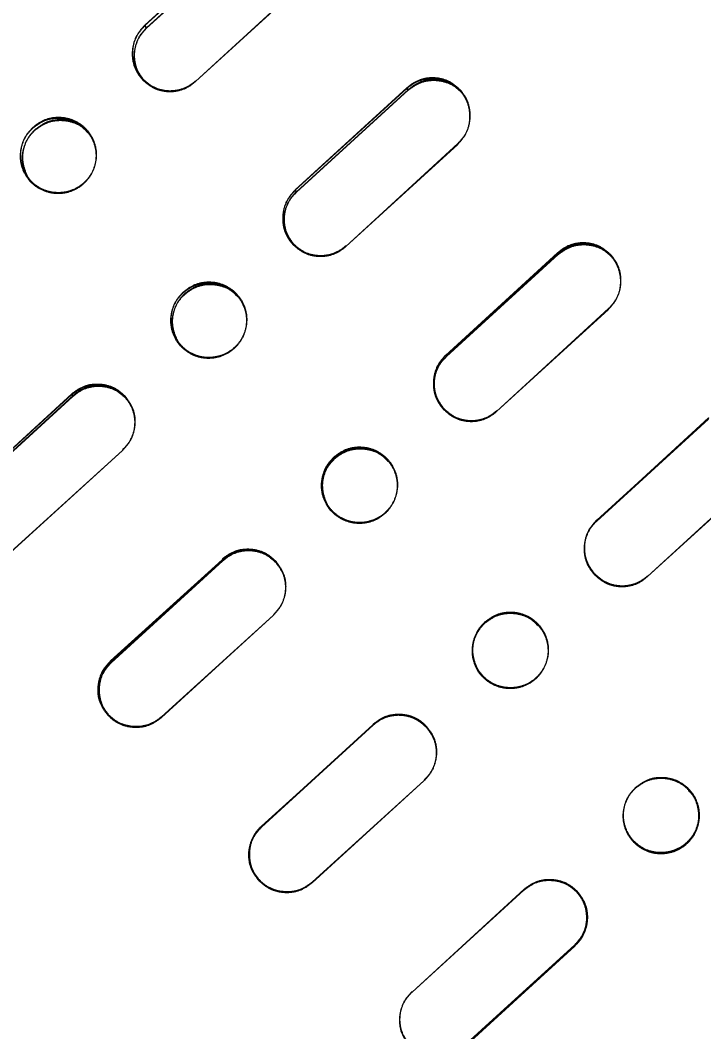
# Model space of a CAD drawing. Header units: millimetres. Extents: x -71377 to 516042, y -145869 to 441446.
# Drawn here: x 208408.1 to 208498.4, y 209377.5 to 209511.1 of the extents above; entities that cross this region are included whole.
import ezdxf

# ---------------------------------------------------------------- set-up
doc = ezdxf.new("R2010")
doc.units = ezdxf.units.MM
doc.header["$LTSCALE"] = 1000
doc.linetypes.add('IMPORT-DASHEDX2 _4_', pattern=[152.4, 101.6, -50.8])
for name, color, linetype, lineweight in [('05', 5, 'IMPORT-DASHEDX2 _4_', 5), ('A-text-1', 3, 'Continuous', 5), ('조경라인_dwg', 8, 'Continuous', 5)]:
    doc.layers.add(name, color=color, linetype=linetype, lineweight=lineweight)
doc.styles.add('나눔고딕_3', font='NanumGothic.ttf', dxfattribs={"height": 1400})

# ---------------------------------------------------------------- blocks, each defined once
blk = doc.blocks.new('조경라인_dwg-6847807-지반층 배치도')
at = {"layer": '05'}
blk.add_line((208454.7, 209418.02), (208454.73, 209418.13), dxfattribs=at)
at = {"layer": '05', "flags": 128}
for points in [[(208424.83, 209510.2), (208439.6, 209523.68), (208439.33, 209523.98), (208424.56, 209510.5), (208424.8, 209510.09), (208439.57, 209523.57), (208439.3, 209523.87), (208424.53, 209510.39), (208424.8, 209510.09)], [(208446.05, 209516.63), (208431.25, 209503.03), (208446.01, 209516.52)], [(208444.63, 209488.52), (208459.4, 209502.01), (208459.2, 209502.22), (208444.43, 209488.73), (208444.6, 209488.41), (208459.37, 209501.9), (208459.17, 209502.11), (208444.4, 209488.62), (208444.6, 209488.41)], [(208465.93, 209494.85), (208451.13, 209481.25), (208465.9, 209494.74)], [(208464.31, 209466.82), (208479.11, 209480.42), (208479.23, 209480.29), (208464.46, 209466.81)], [(208464.34, 209466.93), (208464.42, 209466.69), (208479.19, 209480.18), (208479.08, 209480.31), (208464.31, 209466.82)], [(208485.85, 209473.04), (208471.05, 209459.44), (208485.82, 209472.93)], [(208415.09, 209461.55), (208400.32, 209448.07), (208400.13, 209448.28), (208414.89, 209461.76), (208415.06, 209461.44), (208400.29, 209447.95), (208400.09, 209448.17), (208414.86, 209461.65), (208415.06, 209461.44)], [(208484.24, 209444.99), (208499.04, 209458.59), (208499.08, 209458.55), (208484.31, 209445.07)], [(208484.27, 209445.1), (208484.27, 209444.95), (208499.04, 209458.44), (208499.01, 209458.48), (208484.24, 209444.99)], [(208406.85, 209440.91), (208421.59, 209454.28), (208406.82, 209440.8)], [(208505.78, 209451.21), (208490.98, 209437.61), (208505.75, 209451.09)], [(208434.8, 209439.96), (208434.88, 209439.72), (208420.12, 209426.24), (208420, 209426.36), (208434.77, 209439.85)], [(208434.77, 209439.85), (208420.03, 209426.47), (208420.15, 209426.35), (208434.92, 209439.83)], [(208426.77, 209419.09), (208441.51, 209432.47), (208426.74, 209418.98)], [(208454.77, 209418.09), (208440, 209404.61), (208439.96, 209404.65), (208454.74, 209417.98), (208439.97, 209404.5), (208439.93, 209404.54), (208454.7, 209418.02)], [(208446.7, 209397.26), (208461.44, 209410.64), (208446.67, 209397.15)], [(208474.67, 209396.3), (208459.87, 209382.7), (208474.64, 209396.18)], [(208466.6, 209375.48), (208481.37, 209388.96), (208481.41, 209388.91), (208466.57, 209375.36), (208481.34, 209388.85), (208481.38, 209388.8), (208466.61, 209375.32)]]:
    blk.add_lwpolyline(points, dxfattribs=at)
at = {"layer": '05'}
for points, knots in [([(208424.53, 209510.39), (208424.15, 209509.97), (208423.4, 209509.13), (208422.87, 209507.48), (208422.88, 209505.79), (208423.39, 209504.35), (208423.97, 209503.63), (208424.19, 209503.34)], [0, 0, 0, 0, 0.214692, 0.429385, 0.644078, 0.858772, 1, 1, 1, 1]), ([(208424.56, 209510.5), (208424.18, 209510.08), (208423.43, 209509.24), (208422.9, 209507.6), (208422.92, 209505.9), (208423.42, 209504.46), (208424, 209503.74), (208424.23, 209503.45)], [0, 0, 0, 0, 0.214692, 0.429385, 0.644078, 0.858772, 1, 1, 1, 1]), ([(208424.47, 209503.04), (208424.13, 209503.49), (208423.46, 209504.39), (208423.09, 209506.07), (208423.27, 209507.76), (208423.9, 209509.15), (208424.55, 209509.82), (208424.8, 209510.09)], [0, 0, 0, 0, 0.214691, 0.429383, 0.644077, 0.858772, 1, 1, 1, 1]), ([(208424.5, 209503.15), (208424.16, 209503.6), (208423.49, 209504.5), (208423.12, 209506.19), (208423.3, 209507.87), (208423.93, 209509.26), (208424.58, 209509.93), (208424.83, 209510.2)], [0, 0, 0, 0, 0.214691, 0.429383, 0.644077, 0.858772, 1, 1, 1, 1]), ([(208424.19, 209503.34), (208424.61, 209502.96), (208425.45, 209502.21), (208427.09, 209501.69), (208428.79, 209501.71), (208430.23, 209502.22), (208430.96, 209502.8), (208431.25, 209503.03)], [0, 0, 0, 0, 0.214693, 0.429385, 0.644076, 0.858771, 1, 1, 1, 1]), ([(208424.23, 209503.45), (208424.64, 209503.07), (208425.48, 209502.32), (208427.12, 209501.8), (208428.82, 209501.82), (208430.26, 209502.33), (208430.99, 209502.91), (208431.28, 209503.14)], [0, 0, 0, 0, 0.214693, 0.429385, 0.644076, 0.858771, 1, 1, 1, 1]), ([(208466.23, 209501.8), (208465.81, 209502.17), (208464.97, 209502.93), (208463.33, 209503.45), (208461.63, 209503.43), (208460.19, 209502.92), (208459.46, 209502.34), (208459.17, 209502.11)], [0, 0, 0, 0, 0.214695, 0.429386, 0.644077, 0.858772, 1, 1, 1, 1]), ([(208466.26, 209501.91), (208465.84, 209502.28), (208465, 209503.04), (208463.36, 209503.56), (208461.66, 209503.54), (208460.22, 209503.03), (208459.49, 209502.45), (208459.2, 209502.22)], [0, 0, 0, 0, 0.214695, 0.429386, 0.644077, 0.858772, 1, 1, 1, 1]), ([(208459.37, 209501.9), (208459.82, 209502.23), (208460.72, 209502.91), (208462.41, 209503.29), (208464.1, 209503.11), (208465.49, 209502.48), (208466.16, 209501.84), (208466.42, 209501.58)], [0, 0, 0, 0, 0.214695, 0.429387, 0.644077, 0.858771, 1, 1, 1, 1]), ([(208459.4, 209502.01), (208459.85, 209502.35), (208460.75, 209503.02), (208462.44, 209503.4), (208464.13, 209503.23), (208465.52, 209502.59), (208466.19, 209501.95), (208466.45, 209501.69)], [0, 0, 0, 0, 0.214695, 0.429387, 0.644077, 0.858771, 1, 1, 1, 1]), ([(208465.9, 209494.74), (208466.28, 209495.16), (208467.03, 209496), (208467.56, 209497.64), (208467.54, 209499.34), (208467.04, 209500.78), (208466.46, 209501.51), (208466.23, 209501.8)], [0, 0, 0, 0, 0.214696, 0.429386, 0.644081, 0.858775, 1, 1, 1, 1]), ([(208465.93, 209494.85), (208466.31, 209495.27), (208467.07, 209496.11), (208467.59, 209497.76), (208467.57, 209499.45), (208467.07, 209500.89), (208466.49, 209501.62), (208466.26, 209501.91)], [0, 0, 0, 0, 0.214696, 0.429386, 0.644081, 0.858775, 1, 1, 1, 1]), ([(208409.76, 209496.9), (208410.21, 209497.24), (208411.12, 209497.92), (208412.8, 209498.29), (208414.49, 209498.13), (208416.04, 209497.4), (208417.25, 209496.2), (208418, 209494.67), (208418.2, 209492.98), (208417.82, 209491.31), (208417.12, 209490.19), (208416.6, 209489.66), (208416.47, 209489.55)], [0, 0, 0, 0, 0.0536883, 0.1073768, 0.1610653, 0.2147543, 0.2684431, 0.3221311, 0.3758199, 0.4295084, 0.4831969, 0.5, 0.5, 0.5, 0.5]), ([(208409.79, 209497.01), (208410.24, 209497.35), (208411.15, 209498.03), (208412.83, 209498.4), (208414.52, 209498.24), (208416.07, 209497.51), (208417.28, 209496.31), (208418.03, 209494.78), (208418.23, 209493.09), (208417.85, 209491.42), (208417.16, 209490.3), (208416.64, 209489.78), (208416.51, 209489.66)], [0, 0, 0, 0, 0.0536883, 0.1073768, 0.1610653, 0.2147543, 0.2684431, 0.3221311, 0.3758199, 0.4295084, 0.4831969, 0.5, 0.5, 0.5, 0.5]), ([(208410.03, 209496.6), (208410.49, 209496.94), (208411.39, 209497.62), (208413.08, 209498), (208414.76, 209497.82), (208416.17, 209497.21), (208416.79, 209496.52), (208417.04, 209496.25)], [0, 0, 0, 0, 0.214742, 0.429488, 0.644232, 0.858978, 1, 1, 1, 1]), ([(208410.06, 209496.71), (208410.52, 209497.05), (208411.42, 209497.73), (208413.11, 209498.11), (208414.79, 209497.93), (208416.2, 209497.33), (208416.82, 209496.64), (208417.07, 209496.36)], [0, 0, 0, 0, 0.214742, 0.429488, 0.644232, 0.858978, 1, 1, 1, 1]), ([(208416.47, 209489.55), (208416.19, 209489.28), (208415.41, 209488.73), (208413.97, 209488.21), (208412.26, 209488.21), (208410.65, 209488.77), (208409.32, 209489.83), (208408.41, 209491.27), (208408.04, 209492.94), (208408.24, 209494.63), (208408.88, 209495.99), (208409.52, 209496.65), (208409.76, 209496.9)], [0.5, 0.5, 0.5, 0.5, 0.5368857, 0.5905741, 0.6442619, 0.697951, 0.7516396, 0.8053281, 0.8590162, 0.9127045, 0.966394, 1, 1, 1, 1]), ([(208416.51, 209489.66), (208416.22, 209489.4), (208415.45, 209488.84), (208414, 209488.33), (208412.29, 209488.32), (208410.68, 209488.88), (208409.35, 209489.94), (208408.44, 209491.38), (208408.07, 209493.05), (208408.27, 209494.74), (208408.91, 209496.1), (208409.55, 209496.76), (208409.79, 209497.01)], [0.5, 0.5, 0.5, 0.5, 0.5368857, 0.5905741, 0.6442619, 0.697951, 0.7516396, 0.8053281, 0.8590162, 0.9127045, 0.966394, 1, 1, 1, 1]), ([(208409.7, 209489.56), (208409.69, 209489.57), (208409.24, 209489.93), (208408.71, 209491), (208408.3, 209492.63), (208408.51, 209494.33), (208409.15, 209495.69), (208409.79, 209496.35), (208410.03, 209496.6)], [0, 0, 0, 0, 0.006792, 0.221493, 0.436199, 0.650899, 0.865607, 1, 1, 1, 1]), ([(208409.74, 209489.67), (208409.72, 209489.68), (208409.27, 209490.04), (208408.75, 209491.12), (208408.33, 209492.74), (208408.55, 209494.44), (208409.19, 209495.8), (208409.82, 209496.46), (208410.06, 209496.71)], [0, 0, 0, 0, 0.006792, 0.221493, 0.436199, 0.650899, 0.865607, 1, 1, 1, 1]), ([(208444.4, 209488.62), (208444.02, 209488.2), (208443.27, 209487.36), (208442.74, 209485.72), (208442.76, 209484.02), (208443.26, 209482.58), (208443.84, 209481.85), (208444.07, 209481.57)], [0, 0, 0, 0, 0.214691, 0.429385, 0.644077, 0.858771, 1, 1, 1, 1]), ([(208444.43, 209488.73), (208444.06, 209488.31), (208443.3, 209487.47), (208442.77, 209485.83), (208442.79, 209484.13), (208443.3, 209482.69), (208443.88, 209481.97), (208444.11, 209481.68)], [0, 0, 0, 0, 0.214691, 0.429385, 0.644077, 0.858771, 1, 1, 1, 1]), ([(208444.27, 209481.35), (208443.93, 209481.81), (208443.26, 209482.71), (208442.88, 209484.39), (208443.06, 209486.08), (208443.69, 209487.47), (208444.34, 209488.14), (208444.6, 209488.41)], [0, 0, 0, 0, 0.214694, 0.429386, 0.644078, 0.858772, 1, 1, 1, 1]), ([(208444.3, 209481.47), (208443.96, 209481.92), (208443.29, 209482.82), (208442.92, 209484.51), (208443.09, 209486.19), (208443.73, 209487.58), (208444.37, 209488.26), (208444.63, 209488.52)], [0, 0, 0, 0, 0.214694, 0.429386, 0.644078, 0.858772, 1, 1, 1, 1]), ([(208444.07, 209481.57), (208444.49, 209481.19), (208445.33, 209480.44), (208446.98, 209479.91), (208448.67, 209479.93), (208450.12, 209480.44), (208450.84, 209481.02), (208451.13, 209481.25)], [0, 0, 0, 0, 0.214691, 0.429382, 0.644076, 0.858771, 1, 1, 1, 1]), ([(208444.11, 209481.68), (208444.52, 209481.3), (208445.36, 209480.55), (208447.01, 209480.02), (208448.71, 209480.05), (208450.15, 209480.55), (208450.87, 209481.13), (208451.16, 209481.36)], [0, 0, 0, 0, 0.214691, 0.429382, 0.644076, 0.858771, 1, 1, 1, 1]), ([(208486.14, 209479.99), (208485.72, 209480.36), (208484.88, 209481.12), (208483.24, 209481.64), (208481.54, 209481.62), (208480.09, 209481.12), (208479.37, 209480.54), (208479.08, 209480.31)], [0, 0, 0, 0, 0.214692, 0.429383, 0.644078, 0.858772, 1, 1, 1, 1]), ([(208486.17, 209480.1), (208485.75, 209480.48), (208484.91, 209481.23), (208483.27, 209481.76), (208481.57, 209481.73), (208480.13, 209481.23), (208479.4, 209480.65), (208479.11, 209480.42)], [0, 0, 0, 0, 0.214692, 0.429383, 0.644078, 0.858772, 1, 1, 1, 1]), ([(208479.19, 209480.18), (208479.65, 209480.52), (208480.55, 209481.19), (208482.24, 209481.57), (208483.93, 209481.4), (208485.32, 209480.76), (208485.99, 209480.12), (208486.25, 209479.86)], [0, 0, 0, 0, 0.214695, 0.429387, 0.644076, 0.858772, 1, 1, 1, 1]), ([(208479.23, 209480.29), (208479.68, 209480.63), (208480.58, 209481.31), (208482.27, 209481.68), (208483.96, 209481.51), (208485.35, 209480.87), (208486.02, 209480.23), (208486.29, 209479.97)], [0, 0, 0, 0, 0.214695, 0.429387, 0.644076, 0.858772, 1, 1, 1, 1]), ([(208485.85, 209473.04), (208486.23, 209473.46), (208486.98, 209474.3), (208487.51, 209475.94), (208487.49, 209477.64), (208486.98, 209479.08), (208486.4, 209479.81), (208486.17, 209480.1)], [0, 0, 0, 0, 0.214695, 0.429387, 0.644076, 0.858774, 1, 1, 1, 1]), ([(208485.82, 209472.93), (208486.2, 209473.35), (208486.95, 209474.18), (208487.48, 209475.83), (208487.46, 209477.53), (208486.95, 209478.97), (208486.37, 209479.7), (208486.14, 209479.99)], [0, 0, 0, 0, 0.214695, 0.429387, 0.644076, 0.858774, 1, 1, 1, 1]), ([(208429.63, 209475.14), (208430.08, 209475.48), (208430.99, 209476.15), (208432.67, 209476.53), (208434.37, 209476.36), (208435.92, 209475.63), (208437.13, 209474.43), (208437.88, 209472.9), (208438.08, 209471.2), (208437.71, 209469.53), (208437.01, 209468.41), (208436.49, 209467.88), (208436.36, 209467.77)], [0, 0, 0, 0, 0.0536882, 0.1073769, 0.1610655, 0.2147544, 0.2684436, 0.3221314, 0.3758194, 0.4295084, 0.4831969, 0.5, 0.5, 0.5, 0.5]), ([(208429.66, 209475.25), (208430.12, 209475.59), (208431.02, 209476.26), (208432.71, 209476.64), (208434.4, 209476.47), (208435.95, 209475.74), (208437.16, 209474.54), (208437.91, 209473.01), (208438.11, 209471.31), (208437.74, 209469.64), (208437.04, 209468.52), (208436.52, 209468), (208436.39, 209467.88)], [0, 0, 0, 0, 0.0536882, 0.1073769, 0.1610655, 0.2147544, 0.2684436, 0.3221314, 0.3758194, 0.4295084, 0.4831969, 0.5, 0.5, 0.5, 0.5]), ([(208429.83, 209474.92), (208430.28, 209475.26), (208431.18, 209475.94), (208432.87, 209476.32), (208434.55, 209476.14), (208435.96, 209475.53), (208436.59, 209474.84), (208436.84, 209474.57)], [0, 0, 0, 0, 0.214742, 0.429489, 0.644231, 0.858976, 1, 1, 1, 1]), ([(208429.86, 209475.04), (208430.31, 209475.37), (208431.21, 209476.05), (208432.9, 209476.43), (208434.58, 209476.25), (208436, 209475.64), (208436.62, 209474.95), (208436.87, 209474.68)], [0, 0, 0, 0, 0.214742, 0.429489, 0.644231, 0.858976, 1, 1, 1, 1]), ([(208436.36, 209467.77), (208436.07, 209467.51), (208435.3, 209466.95), (208433.86, 209466.44), (208432.15, 209466.43), (208430.53, 209466.99), (208429.2, 209468.06), (208428.29, 209469.5), (208427.91, 209471.17), (208428.11, 209472.86), (208428.75, 209474.23), (208429.39, 209474.88), (208429.63, 209475.14)], [0.5, 0.5, 0.5, 0.5, 0.5368857, 0.5905742, 0.6442619, 0.6979509, 0.7516395, 0.8053283, 0.8590161, 0.9127046, 0.966394, 1, 1, 1, 1]), ([(208436.39, 209467.88), (208436.11, 209467.62), (208435.33, 209467.06), (208433.89, 209466.55), (208432.18, 209466.54), (208430.56, 209467.11), (208429.23, 209468.17), (208428.32, 209469.62), (208427.94, 209471.28), (208428.14, 209472.98), (208428.79, 209474.34), (208429.42, 209475), (208429.66, 209475.25)], [0.5, 0.5, 0.5, 0.5, 0.5368857, 0.5905742, 0.6442619, 0.6979509, 0.7516395, 0.8053283, 0.8590161, 0.9127046, 0.966394, 1, 1, 1, 1]), ([(208429.5, 209467.88), (208429.49, 209467.89), (208429.04, 209468.24), (208428.51, 209469.32), (208428.1, 209470.95), (208428.31, 209472.65), (208428.95, 209474.02), (208429.58, 209474.67), (208429.83, 209474.92)], [0, 0, 0, 0, 0.00679, 0.221492, 0.436197, 0.650899, 0.865607, 1, 1, 1, 1]), ([(208429.53, 209467.99), (208429.52, 209468), (208429.07, 209468.36), (208428.54, 209469.43), (208428.13, 209471.06), (208428.34, 209472.77), (208428.98, 209474.13), (208429.61, 209474.78), (208429.86, 209475.04)], [0, 0, 0, 0, 0.00679, 0.221492, 0.436197, 0.650899, 0.865607, 1, 1, 1, 1]), ([(208464.31, 209466.82), (208463.93, 209466.4), (208463.18, 209465.56), (208462.65, 209463.91), (208462.67, 209462.22), (208463.17, 209460.77), (208463.76, 209460.05), (208463.99, 209459.76)], [0, 0, 0, 0, 0.214691, 0.429387, 0.64408, 0.858772, 1, 1, 1, 1]), ([(208464.34, 209466.93), (208463.96, 209466.51), (208463.21, 209465.67), (208462.68, 209464.03), (208462.7, 209462.33), (208463.21, 209460.89), (208463.79, 209460.16), (208464.02, 209459.87)], [0, 0, 0, 0, 0.214691, 0.429387, 0.64408, 0.858772, 1, 1, 1, 1]), ([(208464.1, 209459.63), (208463.76, 209460.09), (208463.09, 209460.99), (208462.71, 209462.68), (208462.89, 209464.37), (208463.52, 209465.76), (208464.17, 209466.43), (208464.42, 209466.69)], [0, 0, 0, 0, 0.214691, 0.429386, 0.644078, 0.858772, 1, 1, 1, 1]), ([(208464.13, 209459.75), (208463.79, 209460.2), (208463.12, 209461.1), (208462.75, 209462.79), (208462.92, 209464.48), (208463.55, 209465.87), (208464.2, 209466.54), (208464.46, 209466.81)], [0, 0, 0, 0, 0.214691, 0.429386, 0.644078, 0.858772, 1, 1, 1, 1]), ([(208414.86, 209461.65), (208415.32, 209461.99), (208416.22, 209462.67), (208417.91, 209463.04), (208419.59, 209462.87), (208420.98, 209462.24), (208421.65, 209461.59), (208421.92, 209461.34)], [0, 0, 0, 0, 0.214695, 0.429384, 0.644079, 0.858771, 1, 1, 1, 1]), ([(208414.89, 209461.76), (208415.35, 209462.1), (208416.25, 209462.78), (208417.94, 209463.15), (208419.63, 209462.98), (208421.01, 209462.35), (208421.69, 209461.71), (208421.95, 209461.45)], [0, 0, 0, 0, 0.214695, 0.429384, 0.644079, 0.858771, 1, 1, 1, 1]), ([(208422.11, 209461.13), (208421.69, 209461.5), (208420.86, 209462.26), (208419.21, 209462.78), (208417.51, 209462.76), (208416.07, 209462.25), (208415.35, 209461.67), (208415.06, 209461.44)], [0, 0, 0, 0, 0.214695, 0.429387, 0.644078, 0.858772, 1, 1, 1, 1]), ([(208422.14, 209461.24), (208421.73, 209461.61), (208420.89, 209462.37), (208419.24, 209462.89), (208417.55, 209462.87), (208416.1, 209462.36), (208415.38, 209461.78), (208415.09, 209461.55)], [0, 0, 0, 0, 0.214695, 0.429387, 0.644078, 0.858772, 1, 1, 1, 1]), ([(208421.92, 209461.34), (208422.26, 209460.89), (208422.93, 209459.98), (208423.3, 209458.3), (208423.13, 209456.61), (208422.49, 209455.22), (208421.85, 209454.55), (208421.59, 209454.28)], [0, 0, 0, 0, 0.214691, 0.429382, 0.644076, 0.858772, 1, 1, 1, 1]), ([(208421.95, 209461.45), (208422.29, 209461), (208422.96, 209460.1), (208423.34, 209458.41), (208423.16, 209456.72), (208422.52, 209455.33), (208421.88, 209454.66), (208421.62, 209454.39)], [0, 0, 0, 0, 0.214691, 0.429382, 0.644076, 0.858772, 1, 1, 1, 1]), ([(208463.99, 209459.76), (208464.41, 209459.38), (208465.24, 209458.63), (208466.89, 209458.1), (208468.59, 209458.12), (208470.03, 209458.63), (208470.76, 209459.21), (208471.05, 209459.44)], [0, 0, 0, 0, 0.214694, 0.429386, 0.644077, 0.858772, 1, 1, 1, 1]), ([(208464.02, 209459.87), (208464.44, 209459.49), (208465.28, 209458.74), (208466.92, 209458.21), (208468.62, 209458.23), (208470.06, 209458.74), (208470.79, 209459.32), (208471.08, 209459.55)], [0, 0, 0, 0, 0.214694, 0.429386, 0.644077, 0.858772, 1, 1, 1, 1]), ([(208449.54, 209453.33), (208449.99, 209453.67), (208450.9, 209454.35), (208452.58, 209454.72), (208454.28, 209454.55), (208455.83, 209453.82), (208457.04, 209452.62), (208457.8, 209451.09), (208458, 209449.39), (208457.62, 209447.72), (208456.93, 209446.6), (208456.41, 209446.07), (208456.28, 209445.95)], [0, 0, 0, 0, 0.0536881, 0.1073773, 0.1610658, 0.2147542, 0.2684432, 0.3221319, 0.37582, 0.4295085, 0.4831971, 0.5, 0.5, 0.5, 0.5]), ([(208449.57, 209453.45), (208450.02, 209453.78), (208450.93, 209454.46), (208452.61, 209454.83), (208454.31, 209454.66), (208455.86, 209453.93), (208457.08, 209452.73), (208457.83, 209451.2), (208458.03, 209449.5), (208457.66, 209447.83), (208456.96, 209446.71), (208456.44, 209446.18), (208456.31, 209446.07)], [0, 0, 0, 0, 0.0536881, 0.1073773, 0.1610658, 0.2147542, 0.2684432, 0.3221319, 0.37582, 0.4295085, 0.4831971, 0.5, 0.5, 0.5, 0.5]), ([(208456.28, 209445.95), (208455.99, 209445.69), (208455.22, 209445.13), (208453.77, 209444.62), (208452.06, 209444.62), (208450.45, 209445.18), (208449.11, 209446.25), (208448.2, 209447.7), (208447.82, 209449.37), (208448.02, 209451.06), (208448.66, 209452.42), (208449.3, 209453.08), (208449.54, 209453.33)], [0.5, 0.5, 0.5, 0.5, 0.5368859, 0.5905741, 0.6442623, 0.6979511, 0.7516398, 0.8053279, 0.8590166, 0.9127048, 0.9663939, 1, 1, 1, 1]), ([(208456.31, 209446.07), (208456.02, 209445.8), (208455.25, 209445.25), (208453.8, 209444.74), (208452.09, 209444.73), (208450.48, 209445.3), (208449.14, 209446.36), (208448.23, 209447.81), (208447.85, 209449.48), (208448.05, 209451.17), (208448.69, 209452.54), (208449.33, 209453.19), (208449.57, 209453.45)], [0.5, 0.5, 0.5, 0.5, 0.5368859, 0.5905741, 0.6442623, 0.6979511, 0.7516398, 0.8053279, 0.8590166, 0.9127048, 0.9663939, 1, 1, 1, 1]), ([(208449.37, 209446.27), (208449.35, 209446.28), (208448.9, 209446.63), (208448.37, 209447.71), (208447.96, 209449.34), (208448.17, 209451.05), (208448.81, 209452.41), (208449.44, 209453.07), (208449.69, 209453.32)], [0, 0, 0, 0, 0.006793, 0.221495, 0.436197, 0.6509, 0.865608, 1, 1, 1, 1]), ([(208449.65, 209453.21), (208450.11, 209453.55), (208451.01, 209454.22), (208452.7, 209454.6), (208454.38, 209454.42), (208455.8, 209453.81), (208456.42, 209453.12), (208456.67, 209452.84)], [0, 0, 0, 0, 0.214743, 0.429489, 0.64423, 0.858978, 1, 1, 1, 1]), ([(208449.69, 209453.32), (208450.14, 209453.66), (208451.04, 209454.33), (208452.73, 209454.71), (208454.41, 209454.53), (208455.83, 209453.92), (208456.45, 209453.23), (208456.7, 209452.96)], [0, 0, 0, 0, 0.214743, 0.429489, 0.64423, 0.858978, 1, 1, 1, 1]), ([(208449.34, 209446.15), (208449.32, 209446.17), (208448.87, 209446.52), (208448.34, 209447.6), (208447.93, 209449.23), (208448.14, 209450.94), (208448.78, 209452.3), (208449.41, 209452.96), (208449.65, 209453.21)], [0, 0, 0, 0, 0.006793, 0.221495, 0.436197, 0.6509, 0.865608, 1, 1, 1, 1]), ([(208484.24, 209444.99), (208483.86, 209444.57), (208483.11, 209443.73), (208482.58, 209442.09), (208482.6, 209440.39), (208483.11, 209438.94), (208483.69, 209438.22), (208483.92, 209437.93)], [0, 0, 0, 0, 0.214692, 0.429387, 0.64408, 0.858773, 1, 1, 1, 1]), ([(208484.27, 209445.1), (208483.89, 209444.68), (208483.14, 209443.84), (208482.61, 209442.2), (208482.63, 209440.5), (208483.14, 209439.06), (208483.72, 209438.33), (208483.95, 209438.04)], [0, 0, 0, 0, 0.214692, 0.429387, 0.64408, 0.858773, 1, 1, 1, 1]), ([(208483.95, 209437.89), (208483.61, 209438.34), (208482.94, 209439.25), (208482.56, 209440.94), (208482.74, 209442.63), (208483.37, 209444.02), (208484.02, 209444.69), (208484.27, 209444.95)], [0, 0, 0, 0, 0.214692, 0.429384, 0.644078, 0.858772, 1, 1, 1, 1]), ([(208483.98, 209438), (208483.65, 209438.45), (208482.97, 209439.36), (208482.6, 209441.05), (208482.77, 209442.74), (208483.41, 209444.13), (208484.05, 209444.8), (208484.31, 209445.07)], [0, 0, 0, 0, 0.214692, 0.429384, 0.644078, 0.858772, 1, 1, 1, 1]), ([(208434.8, 209439.96), (208435.25, 209440.3), (208436.16, 209440.97), (208437.85, 209441.35), (208439.54, 209441.18), (208440.93, 209440.54), (208441.6, 209439.9), (208441.86, 209439.64)], [0, 0, 0, 0, 0.214695, 0.429387, 0.644082, 0.858772, 1, 1, 1, 1]), ([(208434.77, 209439.85), (208435.22, 209440.19), (208436.13, 209440.86), (208437.81, 209441.24), (208439.5, 209441.06), (208440.89, 209440.43), (208441.57, 209439.79), (208441.83, 209439.53)], [0, 0, 0, 0, 0.214695, 0.429387, 0.644082, 0.858772, 1, 1, 1, 1]), ([(208441.95, 209439.4), (208441.53, 209439.78), (208440.69, 209440.54), (208439.04, 209441.06), (208437.34, 209441.04), (208435.9, 209440.53), (208435.17, 209439.95), (208434.88, 209439.72)], [0, 0, 0, 0, 0.214692, 0.429386, 0.644078, 0.858772, 1, 1, 1, 1]), ([(208441.98, 209439.52), (208441.56, 209439.89), (208440.72, 209440.65), (208439.07, 209441.17), (208437.37, 209441.15), (208435.93, 209440.65), (208435.21, 209440.07), (208434.92, 209439.83)], [0, 0, 0, 0, 0.214692, 0.429386, 0.644078, 0.858772, 1, 1, 1, 1]), ([(208441.83, 209439.53), (208442.17, 209439.08), (208442.85, 209438.17), (208443.22, 209436.49), (208443.04, 209434.8), (208442.41, 209433.41), (208441.76, 209432.74), (208441.51, 209432.47)], [0, 0, 0, 0, 0.214695, 0.429386, 0.644078, 0.858772, 1, 1, 1, 1]), ([(208441.86, 209439.64), (208442.2, 209439.19), (208442.88, 209438.29), (208443.25, 209436.6), (208443.08, 209434.91), (208442.44, 209433.52), (208441.8, 209432.85), (208441.54, 209432.58)], [0, 0, 0, 0, 0.214695, 0.429386, 0.644078, 0.858772, 1, 1, 1, 1]), ([(208483.92, 209437.93), (208484.34, 209437.55), (208485.18, 209436.8), (208486.82, 209436.27), (208488.52, 209436.29), (208489.97, 209436.8), (208490.69, 209437.38), (208490.98, 209437.61)], [0, 0, 0, 0, 0.214692, 0.429384, 0.644078, 0.858772, 1, 1, 1, 1]), ([(208483.95, 209438.04), (208484.37, 209437.66), (208485.21, 209436.91), (208486.86, 209436.38), (208488.56, 209436.4), (208490, 209436.91), (208490.72, 209437.49), (208491.01, 209437.72)], [0, 0, 0, 0, 0.214692, 0.429384, 0.644078, 0.858772, 1, 1, 1, 1]), ([(208469.47, 209431.51), (208469.92, 209431.85), (208470.83, 209432.52), (208472.51, 209432.89), (208474.21, 209432.72), (208475.76, 209431.99), (208476.98, 209430.79), (208477.73, 209429.26), (208477.93, 209427.56), (208477.56, 209425.89), (208476.86, 209424.77), (208476.34, 209424.24), (208476.21, 209424.12)], [0, 0, 0, 0, 0.0536883, 0.1073774, 0.1610657, 0.2147543, 0.2684428, 0.3221314, 0.3758193, 0.4295084, 0.4831968, 0.5, 0.5, 0.5, 0.5]), ([(208469.5, 209431.62), (208469.95, 209431.96), (208470.86, 209432.63), (208472.55, 209433.01), (208474.24, 209432.84), (208475.79, 209432.1), (208477.01, 209430.9), (208477.76, 209429.37), (208477.96, 209427.67), (208477.59, 209426), (208476.89, 209424.88), (208476.37, 209424.35), (208476.24, 209424.23)], [0, 0, 0, 0, 0.0536883, 0.1073774, 0.1610657, 0.2147543, 0.2684428, 0.3221314, 0.3758193, 0.4295084, 0.4831968, 0.5, 0.5, 0.5, 0.5]), ([(208469.5, 209431.47), (208469.96, 209431.81), (208470.86, 209432.48), (208472.55, 209432.86), (208474.23, 209432.68), (208475.65, 209432.07), (208476.27, 209431.38), (208476.52, 209431.1)], [0, 0, 0, 0, 0.214742, 0.429488, 0.644231, 0.858978, 1, 1, 1, 1]), ([(208469.54, 209431.58), (208469.99, 209431.92), (208470.89, 209432.59), (208472.58, 209432.97), (208474.27, 209432.79), (208475.68, 209432.18), (208476.31, 209431.49), (208476.55, 209431.21)], [0, 0, 0, 0, 0.214742, 0.429488, 0.644231, 0.858978, 1, 1, 1, 1]), ([(208476.21, 209424.12), (208475.93, 209423.86), (208475.15, 209423.3), (208473.71, 209422.79), (208471.99, 209422.79), (208470.38, 209423.35), (208469.04, 209424.42), (208468.13, 209425.87), (208467.75, 209427.54), (208467.95, 209429.23), (208468.59, 209430.6), (208469.23, 209431.25), (208469.47, 209431.51)], [0.5, 0.5, 0.5, 0.5, 0.5368855, 0.5905738, 0.644262, 0.6979515, 0.7516393, 0.8053276, 0.8590161, 0.9127044, 0.966394, 1, 1, 1, 1]), ([(208476.24, 209424.23), (208475.96, 209423.97), (208475.18, 209423.41), (208473.74, 209422.9), (208472.03, 209422.9), (208470.41, 209423.46), (208469.07, 209424.53), (208468.16, 209425.98), (208467.78, 209427.65), (208467.98, 209429.34), (208468.62, 209430.71), (208469.26, 209431.37), (208469.5, 209431.62)], [0.5, 0.5, 0.5, 0.5, 0.5368855, 0.5905738, 0.644262, 0.6979515, 0.7516393, 0.8053276, 0.8590161, 0.9127044, 0.966394, 1, 1, 1, 1]), ([(208469.19, 209424.41), (208469.17, 209424.42), (208468.72, 209424.78), (208468.19, 209425.86), (208467.78, 209427.49), (208467.99, 209429.2), (208468.63, 209430.56), (208469.26, 209431.22), (208469.5, 209431.47)], [0, 0, 0, 0, 0.006793, 0.221495, 0.436199, 0.650899, 0.865608, 1, 1, 1, 1]), ([(208469.22, 209424.52), (208469.21, 209424.53), (208468.75, 209424.89), (208468.23, 209425.97), (208467.81, 209427.6), (208468.02, 209429.31), (208468.66, 209430.67), (208469.29, 209431.33), (208469.54, 209431.58)], [0, 0, 0, 0, 0.006793, 0.221495, 0.436199, 0.650899, 0.865608, 1, 1, 1, 1]), ([(208419.68, 209419.3), (208419.34, 209419.75), (208418.66, 209420.66), (208418.29, 209422.34), (208418.47, 209424.03), (208419.1, 209425.42), (208419.75, 209426.1), (208420, 209426.36)], [0, 0, 0, 0, 0.214691, 0.429383, 0.644077, 0.858772, 1, 1, 1, 1]), ([(208419.71, 209419.41), (208419.37, 209419.87), (208418.7, 209420.77), (208418.32, 209422.46), (208418.5, 209424.15), (208419.13, 209425.54), (208419.78, 209426.21), (208420.03, 209426.47)], [0, 0, 0, 0, 0.214691, 0.429383, 0.644077, 0.858772, 1, 1, 1, 1]), ([(208420.12, 209426.24), (208419.74, 209425.82), (208418.98, 209424.98), (208418.46, 209423.33), (208418.48, 209421.63), (208418.98, 209420.19), (208419.56, 209419.46), (208419.79, 209419.18)], [0, 0, 0, 0, 0.214691, 0.429387, 0.644077, 0.858773, 1, 1, 1, 1]), ([(208420.15, 209426.35), (208419.77, 209425.93), (208419.01, 209425.09), (208418.49, 209423.44), (208418.51, 209421.74), (208419.01, 209420.3), (208419.59, 209419.58), (208419.82, 209419.29)], [0, 0, 0, 0, 0.214691, 0.429387, 0.644077, 0.858773, 1, 1, 1, 1]), ([(208426.74, 209418.98), (208426.29, 209418.64), (208425.38, 209417.97), (208423.69, 209417.59), (208422, 209417.77), (208420.61, 209418.4), (208419.94, 209419.05), (208419.68, 209419.3)], [0, 0, 0, 0, 0.214691, 0.429387, 0.644076, 0.858774, 1, 1, 1, 1]), ([(208426.77, 209419.09), (208426.32, 209418.76), (208425.41, 209418.08), (208423.73, 209417.71), (208422.04, 209417.88), (208420.65, 209418.51), (208419.98, 209419.16), (208419.71, 209419.41)], [0, 0, 0, 0, 0.214691, 0.429387, 0.644076, 0.858774, 1, 1, 1, 1]), ([(208454.7, 209418.02), (208455.15, 209418.36), (208456.06, 209419.04), (208457.75, 209419.41), (208459.44, 209419.24), (208460.83, 209418.6), (208461.5, 209417.96), (208461.76, 209417.7)], [0, 0, 0, 0, 0.214696, 0.429387, 0.644081, 0.858773, 1, 1, 1, 1]), ([(208454.73, 209418.13), (208455.18, 209418.47), (208456.09, 209419.15), (208457.78, 209419.52), (208459.47, 209419.35), (208460.86, 209418.71), (208461.53, 209418.07), (208461.8, 209417.81)], [0, 0, 0, 0, 0.214696, 0.429387, 0.644081, 0.858773, 1, 1, 1, 1]), ([(208461.8, 209417.66), (208461.38, 209418.04), (208460.54, 209418.8), (208458.89, 209419.32), (208457.19, 209419.3), (208455.75, 209418.79), (208455.02, 209418.21), (208454.74, 209417.98)], [0, 0, 0, 0, 0.214692, 0.429385, 0.644078, 0.858772, 1, 1, 1, 1]), ([(208461.83, 209417.77), (208461.41, 209418.15), (208460.57, 209418.91), (208458.92, 209419.43), (208457.22, 209419.41), (208455.78, 209418.91), (208455.06, 209418.33), (208454.77, 209418.09)], [0, 0, 0, 0, 0.214692, 0.429385, 0.644078, 0.858772, 1, 1, 1, 1]), ([(208461.76, 209417.7), (208462.1, 209417.25), (208462.78, 209416.34), (208463.15, 209414.66), (208462.98, 209412.97), (208462.34, 209411.57), (208461.7, 209410.9), (208461.44, 209410.64)], [0, 0, 0, 0, 0.214692, 0.429384, 0.644078, 0.858772, 1, 1, 1, 1]), ([(208461.8, 209417.81), (208462.13, 209417.36), (208462.81, 209416.46), (208463.18, 209414.77), (208463.01, 209413.08), (208462.37, 209411.69), (208461.73, 209411.02), (208461.47, 209410.75)], [0, 0, 0, 0, 0.214692, 0.429384, 0.644078, 0.858772, 1, 1, 1, 1]), ([(208489.41, 209409.67), (208489.86, 209410.01), (208490.77, 209410.69), (208492.45, 209411.06), (208494.15, 209410.89), (208495.7, 209410.16), (208496.91, 209408.96), (208497.67, 209407.42), (208497.87, 209405.72), (208497.5, 209404.05), (208496.8, 209402.93), (208496.28, 209402.4), (208496.15, 209402.29)], [0, 0, 0, 0, 0.0536882, 0.107377, 0.1610657, 0.2147541, 0.2684426, 0.3221312, 0.3758198, 0.4295083, 0.4831969, 0.5, 0.5, 0.5, 0.5]), ([(208489.44, 209409.78), (208489.89, 209410.12), (208490.8, 209410.8), (208492.48, 209411.17), (208494.18, 209411), (208495.73, 209410.27), (208496.95, 209409.07), (208497.7, 209407.53), (208497.9, 209405.83), (208497.53, 209404.16), (208496.83, 209403.04), (208496.31, 209402.52), (208496.18, 209402.4)], [0, 0, 0, 0, 0.0536882, 0.107377, 0.1610657, 0.2147541, 0.2684426, 0.3221312, 0.3758198, 0.4295083, 0.4831969, 0.5, 0.5, 0.5, 0.5]), ([(208496.15, 209402.29), (208495.86, 209402.03), (208495.09, 209401.47), (208493.64, 209400.96), (208491.93, 209400.95), (208490.32, 209401.52), (208488.98, 209402.58), (208488.07, 209404.03), (208487.69, 209405.7), (208487.89, 209407.4), (208488.53, 209408.76), (208489.16, 209409.42), (208489.41, 209409.67)], [0.5, 0.5, 0.5, 0.5, 0.5368856, 0.5905742, 0.6442622, 0.6979514, 0.7516396, 0.805328, 0.8590167, 0.9127045, 0.966394, 1, 1, 1, 1]), ([(208496.18, 209402.4), (208495.89, 209402.14), (208495.12, 209401.58), (208493.67, 209401.07), (208491.96, 209401.07), (208490.35, 209401.63), (208489.01, 209402.7), (208488.1, 209404.14), (208487.72, 209405.81), (208487.92, 209407.51), (208488.56, 209408.87), (208489.2, 209409.53), (208489.44, 209409.78)], [0.5, 0.5, 0.5, 0.5, 0.5368856, 0.5905742, 0.6442622, 0.6979514, 0.7516396, 0.805328, 0.8590167, 0.9127045, 0.966394, 1, 1, 1, 1]), ([(208496.38, 209409.35), (208496.52, 209409.22), (208497.08, 209408.71), (208497.6, 209407.45), (208497.83, 209405.77), (208497.45, 209404.1), (208496.55, 209402.65), (208495.21, 209401.58), (208493.6, 209401), (208491.89, 209401.01), (208490.27, 209401.54), (208489.45, 209402.29), (208489.05, 209402.66)], [0, 0, 0, 0, 0.036867, 0.144259, 0.251652, 0.359044, 0.466436, 0.573828, 0.68122, 0.788611, 0.896005, 1, 1, 1, 1]), ([(208496.41, 209409.46), (208496.56, 209409.33), (208497.11, 209408.83), (208497.64, 209407.56), (208497.86, 209405.89), (208497.48, 209404.21), (208496.58, 209402.76), (208495.24, 209401.69), (208493.63, 209401.12), (208491.92, 209401.12), (208490.3, 209401.65), (208489.48, 209402.4), (208489.08, 209402.77)], [0, 0, 0, 0, 0.036867, 0.144259, 0.251652, 0.359044, 0.466436, 0.573828, 0.68122, 0.788611, 0.896005, 1, 1, 1, 1]), ([(208439.61, 209397.47), (208439.27, 209397.92), (208438.59, 209398.83), (208438.22, 209400.52), (208438.4, 209402.21), (208439.03, 209403.6), (208439.67, 209404.27), (208439.93, 209404.54)], [0, 0, 0, 0, 0.214692, 0.429385, 0.644076, 0.858772, 1, 1, 1, 1]), ([(208439.64, 209397.58), (208439.3, 209398.04), (208438.63, 209398.94), (208438.25, 209400.63), (208438.43, 209402.32), (208439.06, 209403.71), (208439.71, 209404.38), (208439.96, 209404.65)], [0, 0, 0, 0, 0.214692, 0.429385, 0.644076, 0.858772, 1, 1, 1, 1]), ([(208439.97, 209404.5), (208439.59, 209404.08), (208438.83, 209403.24), (208438.31, 209401.59), (208438.33, 209399.89), (208438.83, 209398.45), (208439.41, 209397.72), (208439.64, 209397.43)], [0, 0, 0, 0, 0.214691, 0.429386, 0.644077, 0.858773, 1, 1, 1, 1]), ([(208440, 209404.61), (208439.62, 209404.19), (208438.86, 209403.35), (208438.34, 209401.7), (208438.36, 209400), (208438.86, 209398.56), (208439.45, 209397.83), (208439.68, 209397.55)], [0, 0, 0, 0, 0.214691, 0.429386, 0.644077, 0.858773, 1, 1, 1, 1]), ([(208446.67, 209397.15), (208446.22, 209396.81), (208445.32, 209396.14), (208443.63, 209395.76), (208441.94, 209395.94), (208440.55, 209396.57), (208439.88, 209397.22), (208439.61, 209397.47)], [0, 0, 0, 0, 0.214691, 0.429386, 0.644078, 0.858775, 1, 1, 1, 1]), ([(208446.7, 209397.26), (208446.25, 209396.92), (208445.35, 209396.25), (208443.66, 209395.87), (208441.97, 209396.05), (208440.58, 209396.68), (208439.91, 209397.33), (208439.64, 209397.58)], [0, 0, 0, 0, 0.214691, 0.429386, 0.644078, 0.858775, 1, 1, 1, 1]), ([(208474.64, 209396.18), (208475.09, 209396.52), (208476, 209397.2), (208477.68, 209397.57), (208479.37, 209397.4), (208480.76, 209396.76), (208481.44, 209396.12), (208481.7, 209395.86)], [0, 0, 0, 0, 0.214695, 0.429386, 0.644082, 0.858773, 1, 1, 1, 1]), ([(208474.67, 209396.3), (208475.12, 209396.63), (208476.03, 209397.31), (208477.71, 209397.69), (208479.41, 209397.51), (208480.8, 209396.88), (208481.47, 209396.23), (208481.73, 209395.98)], [0, 0, 0, 0, 0.214695, 0.429386, 0.644082, 0.858773, 1, 1, 1, 1]), ([(208481.34, 209388.85), (208481.71, 209389.27), (208482.47, 209390.11), (208482.99, 209391.76), (208482.97, 209393.46), (208482.47, 209394.9), (208481.89, 209395.62), (208481.66, 209395.91)], [0, 0, 0, 0, 0.214695, 0.429387, 0.644082, 0.858775, 1, 1, 1, 1]), ([(208481.37, 209388.96), (208481.75, 209389.38), (208482.5, 209390.22), (208483.03, 209391.87), (208483.01, 209393.57), (208482.5, 209395.01), (208481.92, 209395.74), (208481.69, 209396.02)], [0, 0, 0, 0, 0.214695, 0.429387, 0.644082, 0.858775, 1, 1, 1, 1]), ([(208481.7, 209395.86), (208482.04, 209395.41), (208482.72, 209394.51), (208483.09, 209392.82), (208482.92, 209391.13), (208482.28, 209389.74), (208481.64, 209389.07), (208481.38, 209388.8)], [0, 0, 0, 0, 0.214694, 0.429384, 0.644078, 0.858772, 1, 1, 1, 1]), ([(208481.73, 209395.98), (208482.07, 209395.52), (208482.75, 209394.62), (208483.12, 209392.93), (208482.95, 209391.24), (208482.31, 209389.85), (208481.67, 209389.18), (208481.41, 209388.91)], [0, 0, 0, 0, 0.214694, 0.429384, 0.644078, 0.858772, 1, 1, 1, 1]), ([(208459.55, 209375.64), (208459.21, 209376.09), (208458.53, 209376.99), (208458.16, 209378.68), (208458.33, 209380.37), (208458.97, 209381.76), (208459.61, 209382.43), (208459.87, 209382.7)], [0, 0, 0, 0, 0.214693, 0.429383, 0.644078, 0.858772, 1, 1, 1, 1]), ([(208459.58, 209375.75), (208459.24, 209376.2), (208458.56, 209377.1), (208458.19, 209378.79), (208458.37, 209380.48), (208459, 209381.87), (208459.64, 209382.54), (208459.9, 209382.81)], [0, 0, 0, 0, 0.214693, 0.429383, 0.644078, 0.858772, 1, 1, 1, 1])]:
    blk.add_open_spline(points, degree=3, knots=knots, dxfattribs=at)

msp = doc.modelspace()

# ---------------------------------------------------------------- block references
at = {"layer": '조경라인_dwg', "rotation": 8.537736462515947e-07}
msp.add_blockref('조경라인_dwg-6847807-지반층 배치도', (0, 0), dxfattribs=at)

# ---------------------------------------------------------------- texts
at = {"layer": 'A-text-1', "char_height": 1400, "attachment_point": 1, "rotation": 313, "line_spacing_factor": 1.2, "style": '나눔고딕_3'}
for s, insert, width in [('\\pxt9.07143,18.14286,27.21429,36.28571,45.35714,54.42857,63.5,72.57143,81.64286,90.71429,99.78571,108.85714,117.92857,127,136.07143,145.14286,154.21429,163.28571,172.35714,181.42857,190.5,199.57143,208.64286,217.71429,226.78571,235.85714,244.92857,254,263.07143,272.14286,281.21429,290.28571;{관리사무소(B1F)}', (208777.65, 213987.49), 16901.643), ('\\pxt9.07143,18.14286,27.21429,36.28571,45.35714,54.42857,63.5,72.57143,81.64286,90.71429,99.78571,108.85714,117.92857,127,136.07143,145.14286,154.21429,163.28571,172.35714,181.42857,190.5,199.57143,208.64286,217.71429,226.78571,235.85714,244.92857,254,263.07143,272.14286,281.21429,290.28571;{근로자휴게실(B1F)}', (207122.02, 212331.85), 19076.981), ('\\pxt9.07143,18.14286,27.21429,36.28571,45.35714,54.42857,63.5,72.57143,81.64286,90.71429,99.78571,108.85714,117.92857,127,136.07143,145.14286,154.21429,163.28571,172.35714,181.42857,190.5,199.57143,208.64286,217.71429,226.78571,235.85714,244.92857,254,263.07143,272.14286,281.21429,290.28571;{피트니스센터(B1F)}', (205383.54, 210593.38), 19076.981)]:
    msp.add_mtext(s, dxfattribs=dict(at, insert=insert, width=width))

doc.saveas('drawing.dxf')
